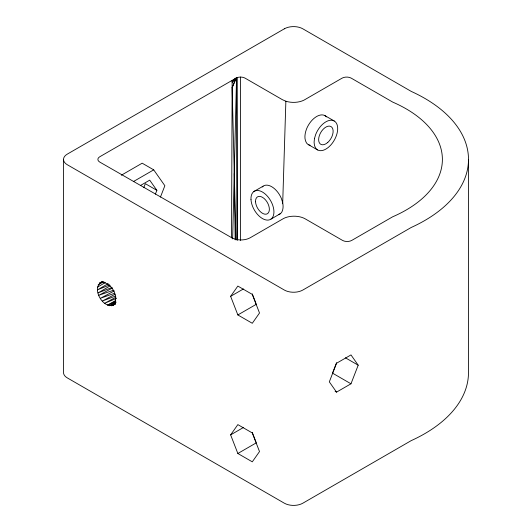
<?xml version="1.0" encoding="UTF-8"?>
<svg xmlns="http://www.w3.org/2000/svg" width="532" height="532" viewBox="0 0 532 532"><rect width="100%" height="100%" fill="white"/><g stroke="black" fill="none" stroke-linecap="round" stroke-linejoin="round"><path stroke-width="0.8" d="M231.546 237.884L232.152 80.332M282.565 203.749L282.592 202.1C283.29 205.359 283.423 208.797 281.94 211.856A16.246 9.383 60 0 1 278.795 214.489M102.277 281.521C89.815 287.466 104.192 312.138 115.53 303.832M232.65 238.868L236.541 77.845L237.252 77.572A6.524 3.771 0 0 1 245.132 78.171L282.432 99.703L285.87 101.213A15.82 9.137 0 0 0 305.587 99.218L342.043 78.171A6.524 3.771 0 0 1 351.273 78.171L392.789 102.137A124.102 71.647 0 0 1 392.696 216.777L351.772 240.404A6.524 3.771 0 0 1 342.542 240.404L305.242 218.871A15.82 9.137 0 0 0 282.086 219.357L250.246 237.738A13.101 7.561 0 0 1 231.753 237.757L99.783 162.087A6.504 3.757 0 0 1 99.763 156.767L236.541 77.845L237.086 240.191M282.705 202.918L285.87 101.213M143.84 187.517L145.329 183.673L156.867 190.336L155.377 194.173M160.458 197.066L164.86 185.721L153.708 169.854L142.17 163.191L121.309 175.241M336.563 362.718L332.52 373.138L350.98 383.798L358.196 365.191L350.98 354.917L336.537 363.256L329.321 381.863L336.537 392.131L350.98 383.798M235.949 239.513L232.125 87.674L235.902 78.171L232.145 81.343M232.125 87.674L236.541 77.845M230.629 296.337L237.851 286.07L252.288 294.402L259.51 313.009L252.288 323.283L237.851 314.944L230.629 296.337L243.41 288.962M230.629 434.883L237.851 424.616L252.288 432.948L259.51 451.562L252.288 461.829L237.851 453.49L230.629 434.883L243.41 427.509M232.138 82.766L235.902 78.171L232.145 81.582M115.51 303.745L113.416 305.062C120.358 296.976 109.851 279.034 99.418 283.184L102.304 281.661M98.167 284.839L103.88 281.521M97.496 287.127L105.349 282.558M108.156 283.656L97.449 289.88L109.698 284.919M110.164 285.857L98.028 292.913L111.687 287.593M115.51 300.587L107.637 305.142L115.87 301.178M133.565 181.485L153.708 169.854M140.415 185.522L149.711 180.155L156.867 190.336M253.877 191.513L263.107 186.187M271.027 219.071L280.258 213.744M237.851 314.944L256.304 304.291M237.851 453.49L256.304 442.837M115.125 303.792L111.58 305.807L115.178 303.772M115.796 302.183L109.406 305.747L116.016 302.389M116.003 297.142L104.631 303.273L116.555 298.359M115.118 294.223L102.363 301.032L115.391 296.111M112.658 287.938L98.812 295.287L113.323 290.299M114.3 290.918L100.375 298.306L114.46 293.318M325.005 115.67L334.236 120.997M308.314 144.584L317.544 149.911M345.421 357.81L358.196 365.191M335.12 391.313L336.537 392.131M252.268 293.87L256.018 303.546M252.268 432.416L256.018 442.092M282.465 201.881L281.288 198.23A16.246 9.383 60 0 0 262.183 187.018M234.266 173.485L235.191 239.872M468.486 159.48L468.486 372.626A149.871 86.523 0 0 1 411.216 440.622L302.854 503.186A13.107 7.568 0 0 1 284.354 503.206L67.338 377.913A13.054 7.534 0 0 1 63.514 372.58L63.514 159.434M240.517 77.067L240.517 240.451M237.252 77.572L237.252 240.132M326.475 116.887A16.692 9.636 -60 0 0 306.439 129.21C304.903 133.539 303.945 138.672 306.439 142.842A16.692 9.636 -60 0 0 310.103 145.243M314.485 138.506L314.086 142.27L314.485 145.562L315.669 148.169A16.692 9.636 -60 0 0 333.478 141.512A16.692 9.636 -60 0 0 333.478 120.631A16.692 9.636 -60 0 0 315.669 134.543L314.485 138.506M284.354 28.808L67.338 154.1A13.054 7.534 0 0 0 67.338 164.76L284.354 290.053A13.107 7.568 0 0 0 302.854 290.033L411.216 227.47A149.871 86.523 0 0 0 411.309 91.444L302.814 28.808A13.054 7.534 0 0 0 284.354 28.808M327.765 142.45A10.248 5.919 -60 0 0 331.01 126.576A10.248 5.919 -60 0 0 318.887 137.329A10.248 5.919 -60 0 0 327.765 142.45M250.984 199.434A16.246 9.383 60 0 0 268.753 220.022A16.246 9.383 60 0 0 267.616 196.428A16.246 9.383 60 0 0 250.984 199.434M255.54 201.761A9.789 5.652 60 0 0 266.246 214.17A9.789 5.652 60 0 0 265.561 199.952A9.789 5.652 60 0 0 255.54 201.761"/></g></svg>
